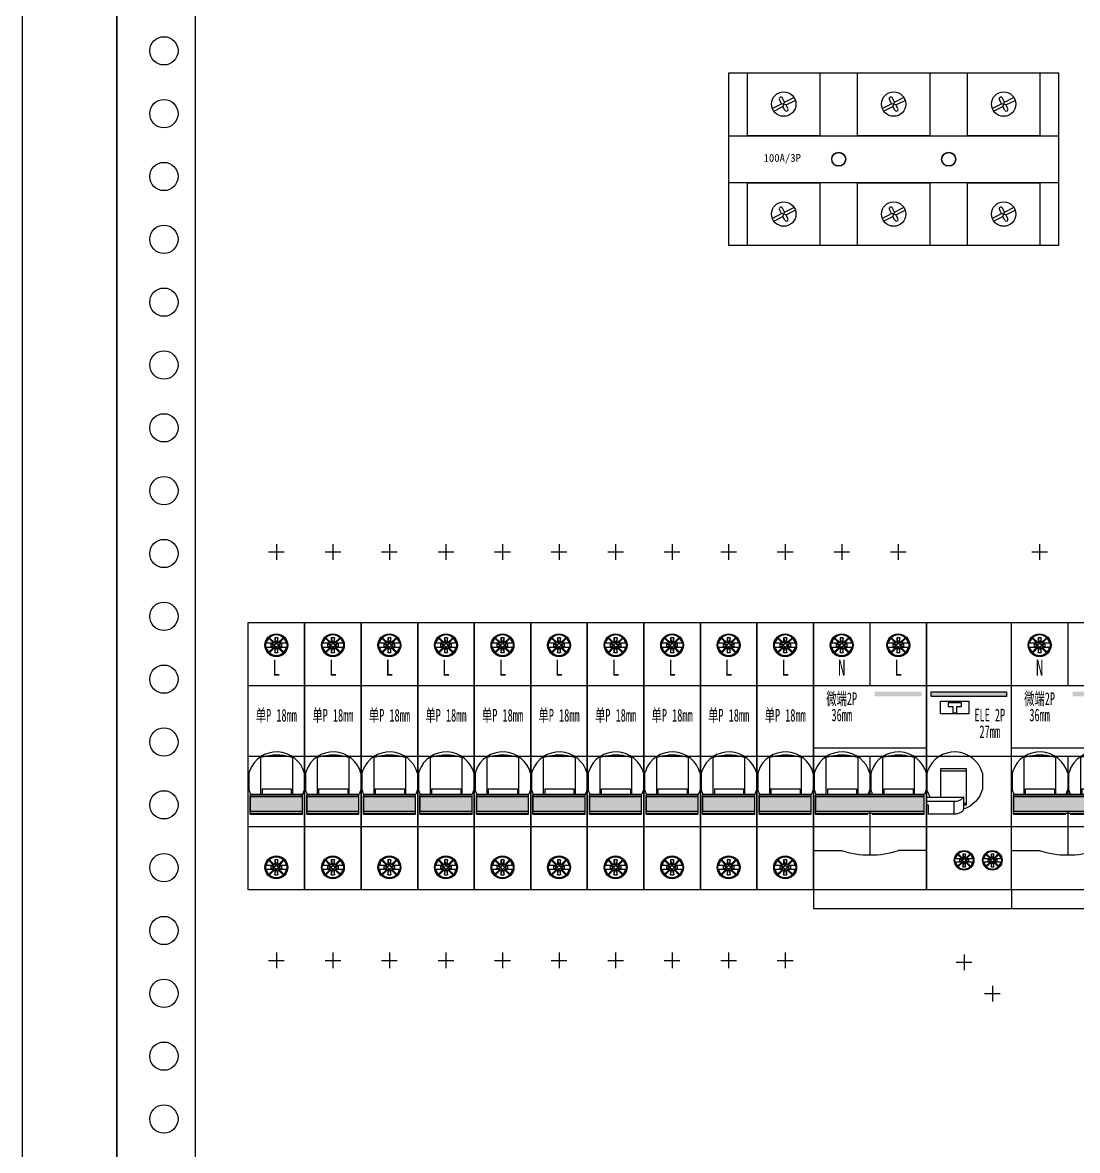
# Model space of a CAD drawing. Extents: x 1398215 to 1398815, y 398571 to 400171.
# Drawn here: x 1398215 to 1398550.8, y 399036.2 to 399395.2 of the extents above; entities that cross this region are included whole.
import ezdxf
from ezdxf.enums import TextEntityAlignment as Align

# ---------------------------------------------------------------- set-up
doc = ezdxf.new("R2010")
doc.units = 0
doc.header["$MEASUREMENT"] = 0
doc.layers.add('LY-JS-BJ', color=7, linetype='Continuous')
doc.layers.add('布置图', color=20, linetype='Continuous')
doc.styles.add('LY-SJ-元器件', font='', dxfattribs={"width": 0.6, "height": 4})
doc.styles.get('LY-SJ-元器件').set_extended_font_data('SimSun')

# ---------------------------------------------------------------- blocks, each defined once
blk = doc.blocks.new('A$Ccfe704a4')
for p, q in [((-88.04, -6.11), (-88.04, -6.07)), ((-86.75, -6.15), (-86.75, -6.07)), ((-53.04, -6.11), (-53.04, -6.07)), ((-51.75, -6.15), (-51.75, -6.07)), ((-18.04, -6.11), (-18.04, -6.07)), ((-16.75, -6.15), (-16.75, -6.07)), ((-91.17, -11.31), (-88.21, -9.81)), ((-90.7, -12.2), (-87.76, -10.71)), ((-88.21, -9.81), (-88.87, -8.52)), ((-86.79, -10.22), (-88.21, -9.81)), ((-87.24, -9.32), (-87.9, -8.03)), ((-87.76, -10.71), (-87.24, -9.32)), ((-87.16, -11.89), (-87.76, -10.71)), ((-87.24, -9.32), (-84.33, -7.85)), ((-86.79, -10.22), (-83.88, -8.75)), ((-86.19, -11.4), (-86.79, -10.22)), ((-56.17, -11.31), (-53.21, -9.81)), ((-55.7, -12.2), (-52.76, -10.71)), ((-53.21, -9.81), (-53.87, -8.52)), ((-51.79, -10.22), (-53.21, -9.81)), ((-52.24, -9.32), (-52.9, -8.03)), ((-52.76, -10.71), (-52.24, -9.32)), ((-52.16, -11.89), (-52.76, -10.71)), ((-52.24, -9.32), (-49.33, -7.85)), ((-51.79, -10.22), (-48.88, -8.75)), ((-51.19, -11.4), (-51.79, -10.22)), ((-21.17, -11.31), (-18.21, -9.81)), ((-20.7, -12.2), (-17.76, -10.71)), ((-18.21, -9.81), (-18.87, -8.52)), ((-16.79, -10.22), (-18.21, -9.81)), ((-17.24, -9.32), (-17.9, -8.03)), ((-17.76, -10.71), (-17.24, -9.32)), ((-17.16, -11.89), (-17.76, -10.71)), ((-17.24, -9.32), (-14.33, -7.85)), ((-16.79, -10.22), (-13.88, -8.75)), ((-16.19, -11.4), (-16.79, -10.22)), ((-76, -20), (-64, -20)), ((-88.04, -41.11), (-88.04, -41.07)), ((-87.24, -44.32), (-87.9, -43.03)), ((-87.24, -44.32), (-84.33, -42.85)), ((-86.75, -41.15), (-86.75, -41.07)), ((-53.04, -41.11), (-53.04, -41.07)), ((-52.24, -44.32), (-52.9, -43.03)), ((-52.24, -44.32), (-49.33, -42.85)), ((-51.75, -41.15), (-51.75, -41.07)), ((-18.04, -41.11), (-18.04, -41.07)), ((-17.24, -44.32), (-17.9, -43.03)), ((-17.24, -44.32), (-14.33, -42.85)), ((-16.75, -41.15), (-16.75, -41.07)), ((-91.17, -46.31), (-88.21, -44.81)), ((-90.7, -47.2), (-87.76, -45.71)), ((-88.21, -44.81), (-88.87, -43.52)), ((-86.79, -45.22), (-88.21, -44.81)), ((-87.76, -45.71), (-87.24, -44.32)), ((-87.16, -46.89), (-87.76, -45.71)), ((-86.79, -45.22), (-83.88, -43.75)), ((-86.19, -46.4), (-86.79, -45.22)), ((-56.17, -46.31), (-53.21, -44.81)), ((-55.7, -47.2), (-52.76, -45.71)), ((-53.21, -44.81), (-53.87, -43.52)), ((-51.79, -45.22), (-53.21, -44.81)), ((-52.76, -45.71), (-52.24, -44.32)), ((-52.16, -46.89), (-52.76, -45.71)), ((-51.79, -45.22), (-48.88, -43.75)), ((-51.19, -46.4), (-51.79, -45.22)), ((-21.17, -46.31), (-18.21, -44.81)), ((-20.7, -47.2), (-17.76, -45.71)), ((-18.21, -44.81), (-18.87, -43.52)), ((-16.79, -45.22), (-18.21, -44.81)), ((-17.76, -45.71), (-17.24, -44.32)), ((-17.16, -46.89), (-17.76, -45.71)), ((-16.79, -45.22), (-13.88, -43.75)), ((-16.19, -46.4), (-16.79, -45.22))]:
    blk.add_line(p, q)
for points in [[(-105, 0), (0, 0), (0, -55), (-105, -55)], [(-99, 0), (-76, 0), (-76, -20), (-99, -20)], [(-64, 0), (-41, 0), (-41, -20), (-64, -20)], [(-29, 0), (-6, 0), (-6, -20), (-29, -20)], [(-105, -20), (0, -20), (0, -35), (-105, -35)], [(-99, -35), (-76, -35), (-76, -55), (-99, -55)], [(-64, -35), (-41, -35), (-41, -55), (-64, -55)], [(-29, -35), (-6, -35), (-6, -55), (-29, -55)]]:
    blk.add_lwpolyline(points, close=True)
for centre, radius in [((-87.5, -9.95), 3.88), ((-52.5, -9.95), 3.88), ((-17.5, -9.95), 3.88), ((-70, -27.5), 2.15), ((-35, -27.5), 2.15), ((-87.5, -44.95), 3.88), ((-52.5, -44.95), 3.88), ((-17.5, -44.95), 3.88)]:
    blk.add_circle(centre, radius)
for centre, start, end in [((-88.38, -8.27), 26.8565, 206.8565), ((-53.38, -8.27), 26.8565, 206.8565), ((-18.38, -8.27), 26.8565, 206.8565), ((-86.67, -11.65), 206.8565, 26.8565), ((-51.67, -11.65), 206.8565, 26.8565), ((-16.67, -11.65), 206.8565, 26.8565), ((-88.38, -43.27), 26.8565, 206.8565), ((-53.38, -43.27), 26.8565, 206.8565), ((-18.38, -43.27), 26.8565, 206.8565), ((-86.67, -46.65), 206.8565, 26.8565), ((-51.67, -46.65), 206.8565, 26.8565), ((-16.67, -46.65), 206.8565, 26.8565)]:
    blk.add_arc(centre, 0.545, start, end)
at = {"insert": (-93.93, -25.82), "char_height": 2.5, "width": 3.1179, "attachment_point": 1}
blk.add_mtext('100A/3P', dxfattribs=at)
blk = doc.blocks.new('TC100A 3P')
at = {"color": 6}
for centre in [(35.36, 27.17), (70.36, 27.17)]:
    blk.add_circle(centre, 2.25, dxfattribs=at)
at = {"color": 0}
blk.add_blockref('A$Ccfe704a4', (105.36, 54.67), dxfattribs=at)
blk = doc.blocks.new('微端2P+ELE-63mm-2022.1')
h = blk.add_hatch(color=3)
h.dxf.hatch_style = 1
h.paths.add_polyline_path([(34.5, 19), (34.5, 20.5), (19.5, 20.5), (19.5, 19)])
h = blk.add_hatch(color=3)
h.dxf.hatch_style = 1
h.paths.add_polyline_path([(61.5, 19), (61.5, 20.5), (37.5, 20.5), (37.5, 19)])
h = blk.add_hatch(color=0)
h.dxf.hatch_style = 1
h.paths.add_polyline_path([(0.7, -12.97), (0.7, -17.47), (35.3, -17.47), (35.3, -12.97)])
at = {"color": 1}
for p, q in [((6.5, 65), (11.5, 65)), ((9, 67.5), (9, 62.5)), ((24.5, 65), (29.5, 65)), ((27, 67.5), (27, 62.5)), ((0, 0), (63, 0))]:
    blk.add_line(p, q, dxfattribs=at)
at = {"color": 0}
for p, q in [((0, 42.5), (36, 42.5)), ((0, -42.5), (0, 42.5)), ((18, 42.5), (18, 22.5)), ((36, 42.5), (36, -42.5)), ((63, -42.5), (63, 42.5)), ((0, 22.5), (36, 22.5)), ((36, 2.5), (0, 2.5)), ((18, 0), (18, -12.22)), ((18, -17.47), (18, -31.46)), ((48.65, -15.61), (47.85, -15.61)), ((36, -22.5), (0, -22.5)), ((0, -42.5), (0, -48.5)), ((36, -42.5), (0, -42.5)), ((63, -42.5), (63, -48.5)), ((0, -48.5), (63, -48.5))]:
    blk.add_line(p, q, dxfattribs=at)
at = {"color": 0, "linetype": 'Continuous', "lineweight": 25}
for p, q in [((7.95, 35.91), (5.59, 35.91)), ((6.7, 37.82), (6.49, 37.61)), ((6.49, 37.61), (6.6, 37.5)), ((6.6, 37.5), (8.15, 35.95)), ((6.81, 37.71), (6.7, 37.82)), ((8.39, 36.13), (6.81, 37.71)), ((7.25, 35.91), (8, 35.46)), ((7.25, 35.91), (7.25, 34.71)), ((9.5, 37.66), (8.5, 37.66)), ((8.5, 37.66), (8.5, 36.46)), ((8.5, 37.66), (8.85, 36.31)), ((8.5, 36.46), (8.85, 35.96)), ((9.15, 36.31), (8.85, 36.31)), ((8.85, 36.31), (8.85, 35.96)), ((9.5, 37.66), (9.15, 36.31)), ((9.5, 36.46), (9.15, 35.96)), ((9.15, 35.96), (9.15, 36.31)), ((9.5, 36.46), (9.5, 37.66)), ((11.19, 37.71), (9.61, 36.13)), ((9.85, 35.95), (11.4, 37.5)), ((10.75, 35.91), (10, 35.46)), ((12.42, 35.91), (10.05, 35.91)), ((10.75, 34.71), (10.75, 35.91)), ((11.3, 37.82), (11.19, 37.71)), ((11.51, 37.61), (11.3, 37.82)), ((11.4, 37.5), (11.51, 37.61)), ((25.95, 35.91), (23.59, 35.91)), ((24.7, 37.82), (24.49, 37.61)), ((24.49, 37.61), (24.6, 37.5)), ((24.6, 37.5), (26.15, 35.95)), ((24.81, 37.71), (24.7, 37.82)), ((26.39, 36.13), (24.81, 37.71)), ((25.25, 35.91), (25.25, 34.71)), ((25.25, 35.91), (26, 35.46)), ((26.5, 37.66), (26.5, 36.46)), ((26.5, 37.66), (26.85, 36.31)), ((27.5, 37.66), (26.5, 37.66)), ((26.5, 36.46), (26.85, 35.96)), ((26.85, 36.31), (26.85, 35.96)), ((27.15, 36.31), (26.85, 36.31)), ((27.5, 37.66), (27.15, 36.31)), ((27.5, 36.46), (27.15, 35.96)), ((27.15, 35.96), (27.15, 36.31)), ((27.5, 36.46), (27.5, 37.66)), ((29.19, 37.71), (27.61, 36.13)), ((27.85, 35.95), (29.4, 37.5)), ((28.75, 35.91), (28, 35.46)), ((30.42, 35.91), (28.05, 35.91)), ((28.75, 34.71), (28.75, 35.91)), ((29.3, 37.82), (29.19, 37.71)), ((29.51, 37.61), (29.3, 37.82)), ((29.4, 37.5), (29.51, 37.61)), ((5.58, 34.71), (7.95, 34.71)), ((6.6, 33.12), (6.49, 33.01)), ((6.49, 33.01), (6.7, 32.8)), ((8.15, 34.67), (6.6, 33.12)), ((6.7, 32.8), (6.81, 32.91)), ((6.81, 32.91), (8.39, 34.49)), ((7.25, 34.71), (8, 35.16)), ((8, 35.46), (8, 35.16)), ((8.25, 35.46), (8, 35.46)), ((8, 35.16), (8.25, 35.16)), ((8.5, 34.16), (8.85, 34.65)), ((8.5, 32.96), (8.85, 34.31)), ((8.5, 34.16), (8.5, 32.96)), ((8.5, 32.96), (9.5, 32.96)), ((8.85, 34.65), (8.85, 34.31)), ((8.85, 34.31), (9.15, 34.31)), ((9.15, 34.31), (9.15, 34.66)), ((9.5, 34.16), (9.15, 34.66)), ((9.15, 34.31), (9.5, 32.96)), ((9.5, 32.96), (9.5, 34.16)), ((9.61, 34.49), (11.19, 32.91)), ((10, 35.46), (9.75, 35.46)), ((9.75, 35.16), (10, 35.16)), ((11.4, 33.12), (9.85, 34.67)), ((10, 35.16), (10, 35.46)), ((10.75, 34.71), (10, 35.16)), ((10.05, 34.71), (12.41, 34.71)), ((11.19, 32.91), (11.3, 32.8)), ((11.3, 32.8), (11.51, 33.01)), ((11.51, 33.01), (11.4, 33.12)), ((23.58, 34.71), (25.95, 34.71)), ((24.6, 33.12), (24.49, 33.01)), ((24.49, 33.01), (24.7, 32.8)), ((26.15, 34.67), (24.6, 33.12)), ((24.7, 32.8), (24.81, 32.91)), ((24.81, 32.91), (26.39, 34.49)), ((25.25, 34.71), (26, 35.16)), ((26.25, 35.46), (26, 35.46)), ((26, 35.46), (26, 35.16)), ((26, 35.16), (26.25, 35.16)), ((26.5, 34.16), (26.85, 34.65)), ((26.5, 32.96), (26.85, 34.31)), ((26.5, 34.16), (26.5, 32.96)), ((26.5, 32.96), (27.5, 32.96)), ((26.85, 34.65), (26.85, 34.31)), ((26.85, 34.31), (27.15, 34.31)), ((27.5, 34.16), (27.15, 34.66)), ((27.15, 34.31), (27.15, 34.66)), ((27.15, 34.31), (27.5, 32.96)), ((27.5, 32.96), (27.5, 34.16)), ((27.61, 34.49), (29.19, 32.91)), ((28, 35.46), (27.75, 35.46)), ((27.75, 35.16), (28, 35.16)), ((29.4, 33.12), (27.85, 34.67)), ((28, 35.16), (28, 35.46)), ((28.75, 34.71), (28, 35.16)), ((28.05, 34.71), (30.41, 34.71)), ((29.19, 32.91), (29.3, 32.8)), ((29.3, 32.8), (29.51, 33.01)), ((29.51, 33.01), (29.4, 33.12)), ((9, 31.81), (9, 32.06)), ((27, 31.81), (27, 32.06)), ((4.1, -12.22), (4.1, -0.35)), ((14.1, -0.35), (14.1, -12.22)), ((22.1, -12.22), (22.1, -0.35)), ((32.1, -0.35), (32.1, -12.22)), ((0.25, -5.47), (0.25, -10.49)), ((17.95, -5.47), (17.95, -10.49)), ((18.25, -5.47), (18.25, -10.49)), ((35.95, -5.47), (35.95, -10.49)), ((36.11, -5.47), (36.11, -10.49)), ((40.55, -13.08), (40.55, -3.94)), ((40.55, -3.94), (48.65, -3.94)), ((40.55, -4.67), (48.65, -4.67)), ((48.65, -3.94), (48.65, -15.61)), ((53.81, -5.47), (53.81, -10.49)), ((4.45, -10.38), (13.75, -10.38)), ((4.45, -10.38), (4.45, -12.22)), ((13.75, -10.38), (13.75, -12.22)), ((22.45, -10.38), (31.75, -10.38)), ((22.45, -10.38), (22.45, -12.22)), ((31.75, -10.38), (31.75, -12.22)), ((0.7, -12.22), (0.7, -12.44)), ((35.3, -12.22), (0.7, -12.22)), ((35.3, -12.44), (0.7, -12.44)), ((0.7, -18.44), (0.7, -12.44)), ((35.3, -12.97), (0.7, -12.97)), ((0.7, -12.97), (0.7, -17.47)), ((35.3, -12.44), (35.3, -12.22)), ((35.3, -18.44), (35.3, -12.44)), ((35.3, -17.47), (35.3, -12.97)), ((36, -13.09), (47.68, -13.09)), ((40.55, -13.08), (47.85, -13.08)), ((47.85, -16.51), (47.85, -13.08)), ((0.7, -17.47), (35.3, -17.47)), ((36, -14.38), (44.85, -14.38)), ((36, -15.45), (36.55, -15.45)), ((36.55, -15.61), (36, -15.61)), ((36.55, -15.45), (36.55, -18.44)), ((44.85, -18.44), (44.85, -14.38)), ((47.85, -14.99), (48.65, -14.99)), ((0.7, -18.13), (35.3, -18.13)), ((0.7, -18.44), (17.3, -18.44)), ((18.7, -18.44), (35.3, -18.44)), ((44.85, -18.44), (36.55, -18.44)), ((46, -31.01), (45.82, -31.19)), ((45.82, -31.19), (45.91, -31.29)), ((45.91, -31.29), (47.24, -32.62)), ((46.09, -31.1), (46, -31.01)), ((47.45, -32.46), (46.09, -31.1)), ((47.54, -31.15), (47.84, -32.31)), ((47.54, -31.15), (47.54, -32.18)), ((48.4, -31.15), (47.54, -31.15)), ((47.54, -32.18), (47.84, -32.61)), ((48.1, -32.31), (47.84, -32.31)), ((47.84, -32.31), (47.84, -32.61)), ((48.4, -31.15), (48.1, -32.31)), ((48.4, -32.18), (48.1, -32.61)), ((48.1, -32.61), (48.1, -32.31)), ((48.4, -32.18), (48.4, -31.15)), ((49.85, -31.1), (48.49, -32.46)), ((48.7, -32.62), (50.03, -31.29)), ((49.94, -31.01), (49.85, -31.1)), ((50.12, -31.19), (49.94, -31.01)), ((50.03, -31.29), (50.12, -31.19)), ((55, -31.01), (54.82, -31.19)), ((54.82, -31.19), (54.91, -31.29)), ((54.91, -31.29), (56.24, -32.62)), ((55.09, -31.1), (55, -31.01)), ((56.45, -32.46), (55.09, -31.1)), ((56.54, -31.15), (56.84, -32.31)), ((56.54, -31.15), (56.54, -32.18)), ((57.4, -31.15), (56.54, -31.15)), ((56.54, -32.18), (56.84, -32.61)), ((57.1, -32.31), (56.84, -32.31)), ((56.84, -32.31), (56.84, -32.61)), ((57.4, -31.15), (57.1, -32.31)), ((57.4, -32.18), (57.1, -32.61)), ((57.1, -32.61), (57.1, -32.31)), ((57.4, -32.18), (57.4, -31.15)), ((58.85, -31.1), (57.49, -32.46)), ((57.7, -32.62), (59.03, -31.29)), ((58.94, -31.01), (58.85, -31.1)), ((59.12, -31.19), (58.94, -31.01)), ((59.03, -31.29), (59.12, -31.19)), ((47.07, -32.65), (45.04, -32.65)), ((45.04, -33.68), (47.07, -33.68)), ((45.91, -35.04), (45.82, -35.14)), ((45.82, -35.14), (46, -35.32)), ((47.24, -33.71), (45.91, -35.04)), ((46, -35.32), (46.09, -35.23)), ((46.09, -35.23), (47.45, -33.87)), ((46.47, -32.65), (46.47, -33.68)), ((46.47, -32.65), (47.11, -33.04)), ((46.47, -33.68), (47.11, -33.29)), ((47.11, -33.04), (47.11, -33.29)), ((47.33, -33.04), (47.11, -33.04)), ((47.11, -33.29), (47.33, -33.29)), ((47.54, -34.15), (47.84, -33.73)), ((47.54, -35.18), (47.84, -34.02)), ((47.54, -34.15), (47.54, -35.18)), ((47.54, -35.18), (48.4, -35.18)), ((47.84, -33.73), (47.84, -34.02)), ((47.84, -34.02), (48.1, -34.02)), ((48.1, -34.02), (48.1, -33.72)), ((48.4, -34.15), (48.1, -33.72)), ((48.1, -34.02), (48.4, -35.18)), ((48.4, -35.18), (48.4, -34.15)), ((48.49, -33.87), (49.85, -35.23)), ((48.83, -33.04), (48.61, -33.04)), ((48.61, -33.29), (48.83, -33.29)), ((50.03, -35.04), (48.7, -33.71)), ((49.47, -32.65), (48.83, -33.04)), ((48.83, -33.29), (48.83, -33.04)), ((49.47, -33.68), (48.83, -33.29)), ((50.9, -32.65), (48.87, -32.65)), ((48.87, -33.68), (50.89, -33.68)), ((49.47, -33.68), (49.47, -32.65)), ((49.85, -35.23), (49.94, -35.32)), ((49.94, -35.32), (50.12, -35.14)), ((50.12, -35.14), (50.03, -35.04)), ((56.07, -32.65), (54.04, -32.65)), ((54.04, -33.68), (56.07, -33.68)), ((54.91, -35.04), (54.82, -35.14)), ((54.82, -35.14), (55, -35.32)), ((56.24, -33.71), (54.91, -35.04)), ((55, -35.32), (55.09, -35.23)), ((55.09, -35.23), (56.45, -33.87)), ((55.47, -32.65), (55.47, -33.68)), ((55.47, -32.65), (56.11, -33.04)), ((55.47, -33.68), (56.11, -33.29)), ((56.11, -33.04), (56.11, -33.29)), ((56.33, -33.04), (56.11, -33.04)), ((56.11, -33.29), (56.33, -33.29)), ((56.54, -34.15), (56.84, -33.73)), ((56.54, -35.18), (56.84, -34.02)), ((56.54, -34.15), (56.54, -35.18)), ((56.54, -35.18), (57.4, -35.18)), ((56.84, -33.73), (56.84, -34.02)), ((56.84, -34.02), (57.1, -34.02)), ((57.1, -34.02), (57.1, -33.72)), ((57.4, -34.15), (57.1, -33.72)), ((57.1, -34.02), (57.4, -35.18)), ((57.4, -35.18), (57.4, -34.15)), ((57.49, -33.87), (58.85, -35.23)), ((57.83, -33.04), (57.61, -33.04)), ((57.61, -33.29), (57.83, -33.29)), ((59.03, -35.04), (57.7, -33.71)), ((58.47, -32.65), (57.83, -33.04)), ((57.83, -33.29), (57.83, -33.04)), ((58.47, -33.68), (57.83, -33.29)), ((59.9, -32.65), (57.87, -32.65)), ((57.87, -33.68), (59.89, -33.68)), ((58.47, -33.68), (58.47, -32.65)), ((58.85, -35.23), (58.94, -35.32)), ((58.94, -35.32), (59.12, -35.14)), ((59.12, -35.14), (59.03, -35.04)), ((47.97, -36.17), (47.97, -35.95)), ((56.97, -36.17), (56.97, -35.95))]:
    blk.add_line(p, q, dxfattribs=at)
at = {"color": 1, "linetype": 'ByBlock'}
for p, q in [((47.97, -63.1), (47.97, -68.1)), ((45.47, -65.6), (50.47, -65.6)), ((56.97, -73.1), (56.97, -78.1)), ((54.47, -75.6), (59.47, -75.6))]:
    blk.add_line(p, q, dxfattribs=at)
at = {"color": 0}
for points in [[(63, -42.5), (36, -42.5), (36, 42.5), (63, 42.5)], [(36, 22.5), (63, 22.5)], [(42.9, 17), (42.9, 15.8), (44.4, 15.8), (44.4, 13.8), (45.6, 13.8), (45.6, 15.8), (47.1, 15.8), (47.1, 17), (42.9, 17)], [(63, -22.5), (36, -22.5)], [(0, -30.05), (8.89, -30.05)], [(36, -30.05), (27.11, -30.05)]]:
    blk.add_lwpolyline(points, dxfattribs=at)
at = {"color": 0, "linetype": 'Continuous', "lineweight": 25}
for points in [[(8.85, 35.96, -0.008657), (8.83, 35.88, -0.023793), (8.8, 35.81, -0.091571), (8.7, 35.65, -0.078411), (8.54, 35.53, -0.073505), (8.41, 35.48, -0.017685), (8.36, 35.47, -0.010456), (8.3, 35.46, -0.005778), (8.25, 35.46)], [(9.75, 35.46, -0.008656), (9.67, 35.47, -0.023792), (9.59, 35.48, -0.085963), (9.43, 35.54, -0.089526), (9.26, 35.69, -0.067272), (9.2, 35.81, -0.017683), (9.18, 35.86, -0.010455), (9.16, 35.91, -0.005777), (9.15, 35.96)], [(26.85, 35.96, -0.008657), (26.83, 35.88, -0.023793), (26.8, 35.81, -0.091571), (26.7, 35.65, -0.078411), (26.54, 35.53, -0.073505), (26.41, 35.48, -0.017685), (26.36, 35.47, -0.010456), (26.3, 35.46, -0.005778), (26.25, 35.46)], [(27.75, 35.46, -0.008656), (27.67, 35.47, -0.023792), (27.59, 35.48, -0.085963), (27.43, 35.54, -0.089526), (27.26, 35.69, -0.067272), (27.2, 35.81, -0.017683), (27.18, 35.86, -0.010455), (27.16, 35.91, -0.005777), (27.15, 35.96)], [(8.25, 35.16, -0.00869), (8.33, 35.15, -0.023887), (8.41, 35.14, -0.086312), (8.57, 35.07, -0.089889), (8.74, 34.92, -0.067544), (8.8, 34.81, -0.017754), (8.82, 34.76, -0.010496), (8.84, 34.71, -0.005799), (8.85, 34.65)], [(9.15, 34.66, -0.008657), (9.17, 34.74, -0.023793), (9.2, 34.81, -0.091571), (9.3, 34.96, -0.078412), (9.46, 35.09, -0.073501), (9.59, 35.14, -0.017684), (9.64, 35.15, -0.010456), (9.7, 35.15, -0.005777), (9.75, 35.16)], [(26.25, 35.16, -0.00869), (26.33, 35.15, -0.023887), (26.41, 35.14, -0.086312), (26.57, 35.07, -0.089889), (26.74, 34.92, -0.067544), (26.8, 34.81, -0.017754), (26.82, 34.76, -0.010496), (26.84, 34.71, -0.005799), (26.85, 34.65)], [(27.15, 34.66, -0.008657), (27.17, 34.74, -0.023793), (27.2, 34.81, -0.091571), (27.3, 34.96, -0.078412), (27.46, 35.09, -0.073501), (27.59, 35.14, -0.017684), (27.64, 35.15, -0.010456), (27.7, 35.15, -0.005777), (27.75, 35.16)], [(17.95, -5.47, 0.325898), (9.48, 1.36, 0.327549), (0.48, -4.75, 0.019903), (0.25, -5.47)], [(4.1, -0.35, -0.057791), (7.63, 0.35, -0.021426), (9.1, 0.42)], [(9.1, 0.42, -0.062866), (13.22, -0.09, -0.011925), (13.81, -0.26, -0.00278), (14.1, -0.35)], [(35.95, -5.47, 0.325898), (27.48, 1.36, 0.327549), (18.48, -4.75, 0.019903), (18.25, -5.47)], [(22.1, -0.35, -0.057791), (25.63, 0.35, -0.021426), (27.1, 0.42)], [(27.1, 0.42, -0.062866), (31.22, -0.09, -0.011925), (31.81, -0.26, -0.00278), (32.1, -0.35)], [(53.81, -5.47, 0.325898), (45.34, 1.36, 0.327549), (36.34, -4.75, 0.019903), (36.11, -5.47)], [(0.95, -12.22, -0.004985), (0.8, -11.97, -0.030991), (0.56, -11.44, -0.01067), (0.46, -11.16, -0.005787), (0.39, -10.94, -0.003458), (0.32, -10.72, -0.001919), (0.25, -10.49)], [(17.95, -10.49, -0.002854), (17.85, -10.83, -0.004585), (17.78, -11.05, -0.019111), (17.6, -11.55, -0.037551), (17.32, -12.12, -0.002555), (17.26, -12.22)], [(18.95, -12.22, -0.004985), (18.8, -11.97, -0.030991), (18.56, -11.44, -0.01067), (18.46, -11.16, -0.005787), (18.39, -10.94, -0.003458), (18.32, -10.72, -0.001919), (18.25, -10.49)], [(35.95, -10.49, -0.002854), (35.85, -10.83, -0.004585), (35.78, -11.05, -0.019111), (35.6, -11.55, -0.037551), (35.32, -12.12, -0.002555), (35.26, -12.22)], [(37.19, -13.09, -0.001795), (36.72, -12.11, -0.00414), (36.48, -11.57, -0.009598), (36.28, -11.1, -0.013431), (36.18, -10.85, -0.015877), (36.14, -10.72, -0.023788), (36.12, -10.63, -0.050604), (36.11, -10.53, -0.012356), (36.11, -10.49)], [(53.81, -10.49, -0.25096), (47.8, -16.87)], [(44.85, -14.38, 0.009763), (45.08, -14.37, 0.05752), (46.08, -14.21, 0.073734), (46.98, -13.81, 0.073656), (47.49, -13.36, 0.028209), (47.59, -13.23, 0.012152), (47.68, -13.09)], [(47.85, -13.22, 0.010405), (47.85, -13.21, 0.052357), (47.85, -13.2, 0.052352), (47.84, -13.19, 0.046202), (47.83, -13.17, 0.029578), (47.82, -13.16, 0.02368), (47.8, -13.15, 0.017967), (47.78, -13.14, 0.014665), (47.76, -13.13, 0.011695), (47.74, -13.12, 0.016038), (47.7, -13.1, 0.002868), (47.68, -13.09)], [(47.85, -16.51, -0.010744), (47.85, -16.6, -0.101991), (47.7, -17.11, -0.08255), (47.35, -17.58, -0.05423), (46.92, -17.91, -0.059873), (46.2, -18.23, -0.070818), (45, -18.44, -0.004299), (44.85, -18.44)], [(47.84, -32.61, -0.008657), (47.82, -32.67, -0.023793), (47.8, -32.74, -0.091571), (47.71, -32.87, -0.078411), (47.58, -32.98, -0.073505), (47.46, -33.02, -0.017685), (47.42, -33.03, -0.010456), (47.37, -33.03, -0.005778), (47.33, -33.04)], [(47.33, -33.29, -0.00869), (47.39, -33.3, -0.023887), (47.46, -33.31, -0.086312), (47.6, -33.37, -0.089889), (47.74, -33.5, -0.067544), (47.8, -33.6, -0.017754), (47.81, -33.64, -0.010496), (47.83, -33.68, -0.005799), (47.84, -33.73)], [(48.61, -33.04, -0.008656), (48.54, -33.03, -0.023792), (48.48, -33.02, -0.085963), (48.34, -32.96, -0.089526), (48.2, -32.83, -0.067272), (48.14, -32.74, -0.017683), (48.12, -32.69, -0.010455), (48.11, -32.65, -0.005777), (48.1, -32.61)], [(48.1, -33.72, -0.008657), (48.12, -33.66, -0.023793), (48.14, -33.59, -0.091571), (48.23, -33.46, -0.078412), (48.36, -33.35, -0.073501), (48.48, -33.31, -0.017684), (48.52, -33.3, -0.010456), (48.57, -33.3, -0.005777), (48.61, -33.29)], [(56.84, -32.61, -0.008657), (56.82, -32.67, -0.023793), (56.8, -32.74, -0.091571), (56.71, -32.87, -0.078411), (56.58, -32.98, -0.073505), (56.46, -33.02, -0.017685), (56.42, -33.03, -0.010456), (56.37, -33.03, -0.005778), (56.33, -33.04)], [(56.33, -33.29, -0.00869), (56.39, -33.3, -0.023887), (56.46, -33.31, -0.086312), (56.6, -33.37, -0.089889), (56.74, -33.5, -0.067544), (56.8, -33.6, -0.017754), (56.81, -33.64, -0.010496), (56.83, -33.68, -0.005799), (56.84, -33.73)], [(57.61, -33.04, -0.008656), (57.54, -33.03, -0.023792), (57.48, -33.02, -0.085963), (57.34, -32.96, -0.089526), (57.2, -32.83, -0.067272), (57.14, -32.74, -0.017683), (57.12, -32.69, -0.010455), (57.11, -32.65, -0.005777), (57.1, -32.61)], [(57.1, -33.72, -0.008657), (57.12, -33.66, -0.023793), (57.14, -33.59, -0.091571), (57.23, -33.46, -0.078412), (57.36, -33.35, -0.073501), (57.48, -33.31, -0.017684), (57.52, -33.3, -0.010456), (57.57, -33.3, -0.005777), (57.61, -33.29)]]:
    blk.add_lwpolyline(points, format="xyb", dxfattribs=at)
at = {"color": 3}
blk.add_lwpolyline([(37.5, 20.5), (61.5, 20.5), (61.5, 19), (37.5, 19)], close=True, dxfattribs=at)
at = {"color": 0}
blk.add_lwpolyline([(40.5, 17.5), (49.5, 17.5), (49.5, 13.5), (40.5, 13.5)], close=True, dxfattribs=at)
for centre, radius in [((9, 35.31), 3.64), ((9, 35.31), 3.39), ((27, 35.31), 3.64), ((27, 35.31), 3.39), ((47.97, -33.16), 3.12), ((47.97, -33.16), 2.91), ((56.97, -33.16), 3.12), ((56.97, -33.16), 2.91)]:
    blk.add_circle(centre, radius, dxfattribs=at)
at = {"color": 0, "linetype": 'Continuous', "lineweight": 25}
for centre, radius in [((9, 35.31), 3.5), ((27, 35.31), 3.5), ((47.97, -33.16), 3), ((56.97, -33.16), 3)]:
    blk.add_circle(centre, radius, dxfattribs=at)
for centre, radius, start, end in [((9, 35.31), 3.25, 137.6454, 169.3613), ((9, 35.31), 3.25, 47.6454, 132.3546), ((7.95, 36.46), 0.552, 270, 360), ((10.05, 36.46), 0.552, 180, 270), ((9, 35.31), 3.25, 10.6387, 42.3546), ((27, 35.31), 3.25, 137.6454, 169.3613), ((27, 35.31), 3.25, 47.6454, 132.3546), ((25.95, 36.46), 0.552, 270, 360), ((28.05, 36.46), 0.552, 180, 270), ((27, 35.31), 3.25, 10.6387, 42.3546), ((9, 35.31), 3.25, 190.6387, 222.3546), ((9, 35.31), 3.25, 227.6454, 312.3546), ((7.95, 34.16), 0.552, 0, 90), ((10.05, 34.16), 0.552, 90, 180), ((9, 35.31), 3.25, 317.6454, 349.3613), ((27, 35.31), 3.25, 190.6387, 222.3546), ((27, 35.31), 3.25, 227.6454, 312.3546), ((25.95, 34.16), 0.552, 0, 90), ((28.05, 34.16), 0.552, 90, 180), ((27, 35.31), 3.25, 317.6454, 349.3613), ((47.97, -33.16), 2.79, 137.6454, 169.3613), ((47.97, -33.16), 2.79, 47.6454, 132.3546), ((47.07, -32.18), 0.474, 270, 360), ((48.87, -32.18), 0.474, 180, 270), ((47.97, -33.16), 2.79, 10.6387, 42.3546), ((56.97, -33.16), 2.79, 137.6454, 169.3613), ((56.97, -33.16), 2.79, 47.6454, 132.3546), ((56.07, -32.18), 0.474, 270, 360), ((57.87, -32.18), 0.474, 180, 270), ((56.97, -33.16), 2.79, 10.6387, 42.3546), ((47.97, -33.16), 2.79, 190.6387, 222.3546), ((47.97, -33.16), 2.79, 227.6454, 312.3546), ((47.07, -34.15), 0.474, 0, 90), ((48.87, -34.15), 0.474, 90, 180), ((47.97, -33.16), 2.79, 317.6454, 349.3613), ((56.97, -33.16), 2.79, 190.6387, 222.3546), ((56.97, -33.16), 2.79, 227.6454, 312.3546), ((56.07, -34.15), 0.474, 0, 90), ((57.87, -34.15), 0.474, 90, 180), ((56.97, -33.16), 2.79, 317.6454, 349.3613)]:
    blk.add_arc(centre, radius, start, end, dxfattribs=at)
at = {"color": 0}
blk.add_arc((18, -1.43), 30.03, 252.3363, 287.6637, dxfattribs=at)
at = {"color": 0, "style": 'LY-SJ-元器件', "width": 0.7}
for s, p in [('N', (9, 28.16)), ('L', (27, 28.16))]:
    blk.add_text(s, height=5, dxfattribs=at).set_placement(p, align=Align.MIDDLE)
at = {"color": 1, "style": 'LY-SJ-元器件', "width": 0.6}
for s, p in [('微端2P', (9, 18.37)), ('36mm', (9, 13.08))]:
    blk.add_text(s, height=4, dxfattribs=at).set_placement(p, align=Align.MIDDLE)
at = {"color": 4, "style": 'LY-SJ-元器件', "width": 0.6}
for s, p in [('ELE 2P', (56.13, 13.08)), ('27mm', (56.13, 7.82))]:
    blk.add_text(s, height=4, dxfattribs=at).set_placement(p, align=Align.MIDDLE)
blk = doc.blocks.new('微端1P-18mm-2022.1')
h = blk.add_hatch(color=0)
h.dxf.hatch_style = 1
h.paths.add_polyline_path([(17.3, -17.47), (17.3, -12.97), (0.7, -12.97), (0.7, -17.47)])
at = {"color": 1}
for p, q in [((6.5, 65), (11.5, 65)), ((9, 67.5), (9, 62.5)), ((0, 0), (18, 0)), ((9, -62.5), (9, -67.5)), ((6.5, -65), (11.5, -65))]:
    blk.add_line(p, q, dxfattribs=at)
at = {"color": 0}
for p, q in [((0, -42.5), (0, 42.5)), ((0, 42.5), (18, 42.5)), ((18, 42.5), (18, -42.5)), ((0, 22.5), (18, 22.5)), ((18, -22.5), (0, -22.5)), ((18, -42.5), (0, -42.5))]:
    blk.add_line(p, q, dxfattribs=at)
at = {"color": 0, "linetype": 'Continuous', "lineweight": 25}
for p, q in [((7.95, 35.91), (5.59, 35.91)), ((6.7, 37.82), (6.49, 37.61)), ((6.49, 37.61), (6.6, 37.5)), ((6.6, 37.5), (8.15, 35.95)), ((6.81, 37.71), (6.7, 37.82)), ((8.39, 36.13), (6.81, 37.71)), ((7.25, 35.91), (7.25, 34.71)), ((7.25, 35.91), (8, 35.46)), ((8.5, 37.66), (8.85, 36.31)), ((8.5, 37.66), (8.5, 36.46)), ((9.5, 37.66), (8.5, 37.66)), ((8.5, 36.46), (8.85, 35.96)), ((9.15, 36.31), (8.85, 36.31)), ((8.85, 36.31), (8.85, 35.96)), ((9.5, 37.66), (9.15, 36.31)), ((9.5, 36.46), (9.15, 35.96)), ((9.15, 35.96), (9.15, 36.31)), ((9.5, 36.46), (9.5, 37.66)), ((11.19, 37.71), (9.61, 36.13)), ((9.85, 35.95), (11.4, 37.5)), ((10.75, 35.91), (10, 35.46)), ((12.42, 35.91), (10.05, 35.91)), ((10.75, 34.71), (10.75, 35.91)), ((11.3, 37.82), (11.19, 37.71)), ((11.51, 37.61), (11.3, 37.82)), ((11.4, 37.5), (11.51, 37.61)), ((5.58, 34.71), (7.95, 34.71)), ((6.6, 33.12), (6.49, 33.01)), ((6.49, 33.01), (6.7, 32.8)), ((8.15, 34.67), (6.6, 33.12)), ((6.7, 32.8), (6.81, 32.91)), ((6.81, 32.91), (8.39, 34.49)), ((7.25, 34.71), (8, 35.16)), ((8, 35.46), (8, 35.16)), ((8.25, 35.46), (8, 35.46)), ((8, 35.16), (8.25, 35.16)), ((8.5, 34.16), (8.85, 34.65)), ((8.5, 32.96), (8.85, 34.31)), ((8.5, 34.16), (8.5, 32.96)), ((8.5, 32.96), (9.5, 32.96)), ((8.85, 34.65), (8.85, 34.31)), ((8.85, 34.31), (9.15, 34.31)), ((9.15, 34.31), (9.15, 34.66)), ((9.5, 34.16), (9.15, 34.66)), ((9.15, 34.31), (9.5, 32.96)), ((9.5, 32.96), (9.5, 34.16)), ((9.61, 34.49), (11.19, 32.91)), ((10, 35.46), (9.75, 35.46)), ((9.75, 35.16), (10, 35.16)), ((11.4, 33.12), (9.85, 34.67)), ((10, 35.16), (10, 35.46)), ((10.75, 34.71), (10, 35.16)), ((10.05, 34.71), (12.41, 34.71)), ((11.19, 32.91), (11.3, 32.8)), ((11.3, 32.8), (11.51, 33.01)), ((11.51, 33.01), (11.4, 33.12)), ((9, 31.81), (9, 32.06)), ((4.1, -12.22), (4.1, -0.35)), ((14.1, -0.35), (14.1, -12.22)), ((0.25, -5.47), (0.25, -10.49)), ((17.95, -5.47), (17.95, -10.49)), ((4.45, -10.38), (13.75, -10.38)), ((4.45, -10.38), (4.45, -12.22)), ((13.75, -10.38), (13.75, -12.22)), ((0.7, -12.22), (0.7, -12.44)), ((17.3, -12.22), (0.7, -12.22)), ((17.3, -12.44), (0.7, -12.44)), ((0.7, -18.44), (0.7, -12.44)), ((17.3, -12.97), (0.7, -12.97)), ((0.7, -12.97), (0.7, -17.47)), ((17.3, -12.44), (17.3, -12.22)), ((17.3, -18.44), (17.3, -12.44)), ((17.3, -17.47), (17.3, -12.97)), ((0.7, -17.47), (17.3, -17.47)), ((0.7, -18.13), (17.3, -18.13)), ((0.7, -18.44), (17.3, -18.44)), ((7.95, -34.8), (5.59, -34.8)), ((6.7, -32.89), (6.49, -33.1)), ((6.49, -33.1), (6.6, -33.21)), ((6.6, -33.21), (8.15, -34.76)), ((6.81, -33), (6.7, -32.89)), ((8.39, -34.58), (6.81, -33)), ((7.25, -34.8), (7.25, -36)), ((7.25, -34.8), (8, -35.25)), ((7.25, -36), (8, -35.55)), ((8, -35.25), (8, -35.55)), ((8.25, -35.25), (8, -35.25)), ((8, -35.55), (8.25, -35.55)), ((8.5, -33.05), (8.85, -34.4)), ((8.5, -33.05), (8.5, -34.25)), ((9.5, -33.05), (8.5, -33.05)), ((8.5, -34.25), (8.85, -34.75)), ((9.15, -34.4), (8.85, -34.4)), ((8.85, -34.4), (8.85, -34.75)), ((9.5, -33.05), (9.15, -34.4)), ((9.5, -34.25), (9.15, -34.75)), ((9.15, -34.75), (9.15, -34.4)), ((9.5, -34.25), (9.5, -33.05)), ((11.19, -33), (9.61, -34.58)), ((10, -35.25), (9.75, -35.25)), ((9.75, -35.55), (10, -35.55)), ((9.85, -34.76), (11.4, -33.21)), ((10.75, -34.8), (10, -35.25)), ((10, -35.55), (10, -35.25)), ((10.75, -36), (10, -35.55)), ((12.42, -34.8), (10.05, -34.8)), ((10.75, -36), (10.75, -34.8)), ((11.3, -32.89), (11.19, -33)), ((11.51, -33.1), (11.3, -32.89)), ((11.4, -33.21), (11.51, -33.1)), ((5.58, -36), (7.95, -36)), ((6.6, -37.59), (6.49, -37.7)), ((6.49, -37.7), (6.7, -37.91)), ((8.15, -36.04), (6.6, -37.59)), ((6.7, -37.91), (6.81, -37.8)), ((6.81, -37.8), (8.39, -36.22)), ((8.5, -36.55), (8.85, -36.05)), ((8.5, -37.75), (8.85, -36.4)), ((8.5, -36.55), (8.5, -37.75)), ((8.5, -37.75), (9.5, -37.75)), ((8.85, -36.05), (8.85, -36.4)), ((8.85, -36.4), (9.15, -36.4)), ((9, -38.9), (9, -38.65)), ((9.15, -36.4), (9.15, -36.05)), ((9.5, -36.55), (9.15, -36.05)), ((9.15, -36.4), (9.5, -37.75)), ((9.5, -37.75), (9.5, -36.55)), ((9.61, -36.22), (11.19, -37.8)), ((11.4, -37.59), (9.85, -36.04)), ((10.05, -36), (12.41, -36)), ((11.19, -37.8), (11.3, -37.91)), ((11.3, -37.91), (11.51, -37.7)), ((11.51, -37.7), (11.4, -37.59))]:
    blk.add_line(p, q, dxfattribs=at)
for points in [[(8.85, 35.96, -0.008657), (8.83, 35.88, -0.023793), (8.8, 35.81, -0.091571), (8.7, 35.65, -0.078411), (8.54, 35.53, -0.073505), (8.41, 35.48, -0.017685), (8.36, 35.47, -0.010456), (8.3, 35.46, -0.005778), (8.25, 35.46)], [(9.75, 35.46, -0.008656), (9.67, 35.47, -0.023792), (9.59, 35.48, -0.085963), (9.43, 35.54, -0.089526), (9.26, 35.69, -0.067272), (9.2, 35.81, -0.017683), (9.18, 35.86, -0.010455), (9.16, 35.91, -0.005777), (9.15, 35.96)], [(8.25, 35.16, -0.00869), (8.33, 35.15, -0.023887), (8.41, 35.14, -0.086312), (8.57, 35.07, -0.089889), (8.74, 34.92, -0.067544), (8.8, 34.81, -0.017754), (8.82, 34.76, -0.010496), (8.84, 34.71, -0.005799), (8.85, 34.65)], [(9.15, 34.66, -0.008657), (9.17, 34.74, -0.023793), (9.2, 34.81, -0.091571), (9.3, 34.96, -0.078412), (9.46, 35.09, -0.073501), (9.59, 35.14, -0.017684), (9.64, 35.15, -0.010456), (9.7, 35.15, -0.005777), (9.75, 35.16)], [(17.95, -5.47, 0.325898), (9.48, 1.36, 0.327549), (0.48, -4.75, 0.019903), (0.25, -5.47)], [(4.1, -0.35, -0.057791), (7.63, 0.35, -0.021426), (9.1, 0.42)], [(9.1, 0.42, -0.062866), (13.22, -0.09, -0.011925), (13.81, -0.26, -0.00278), (14.1, -0.35)], [(0.95, -12.22, -0.004985), (0.8, -11.97, -0.030991), (0.56, -11.44, -0.01067), (0.46, -11.16, -0.005787), (0.39, -10.94, -0.003458), (0.32, -10.72, -0.001919), (0.25, -10.49)], [(17.95, -10.49, -0.002854), (17.85, -10.83, -0.004585), (17.78, -11.05, -0.019111), (17.6, -11.55, -0.037551), (17.32, -12.12, -0.002555), (17.26, -12.22)], [(8.85, -34.75, -0.008657), (8.83, -34.83, -0.023793), (8.8, -34.9, -0.091571), (8.7, -35.05, -0.078411), (8.54, -35.18, -0.073505), (8.41, -35.23, -0.017685), (8.36, -35.24, -0.010456), (8.3, -35.24, -0.005778), (8.25, -35.25)], [(8.25, -35.55, -0.00869), (8.33, -35.56, -0.023887), (8.41, -35.57, -0.086312), (8.57, -35.63, -0.089889), (8.74, -35.79, -0.067544), (8.8, -35.9, -0.017754), (8.82, -35.95, -0.010496), (8.84, -36, -0.005799), (8.85, -36.05)], [(9.75, -35.25, -0.008656), (9.67, -35.24, -0.023792), (9.59, -35.23, -0.085963), (9.43, -35.16, -0.089526), (9.26, -35.01, -0.067272), (9.2, -34.9, -0.017683), (9.18, -34.85, -0.010455), (9.16, -34.8, -0.005777), (9.15, -34.75)], [(9.15, -36.05, -0.008657), (9.17, -35.97, -0.023793), (9.2, -35.9, -0.091571), (9.3, -35.74, -0.078412), (9.46, -35.62, -0.073501), (9.59, -35.57, -0.017684), (9.64, -35.56, -0.010456), (9.7, -35.55, -0.005777), (9.75, -35.55)]]:
    blk.add_lwpolyline(points, format="xyb", dxfattribs=at)
at = {"color": 0}
for centre, radius in [((9, 35.31), 3.64), ((9, 35.31), 3.39), ((9, -35.4), 3.64), ((9, -35.4), 3.39)]:
    blk.add_circle(centre, radius, dxfattribs=at)
at = {"color": 0, "linetype": 'Continuous', "lineweight": 25}
for centre in [(9, 35.31), (9, -35.4)]:
    blk.add_circle(centre, 3.5, dxfattribs=at)
for centre, radius, start, end in [((9, 35.31), 3.25, 137.6454, 169.3613), ((9, 35.31), 3.25, 47.6454, 132.3546), ((7.95, 36.46), 0.552, 270, 360), ((10.05, 36.46), 0.552, 180, 270), ((9, 35.31), 3.25, 10.6387, 42.3546), ((9, 35.31), 3.25, 190.6387, 222.3546), ((9, 35.31), 3.25, 227.6454, 312.3546), ((7.95, 34.16), 0.552, 0, 90), ((10.05, 34.16), 0.552, 90, 180), ((9, 35.31), 3.25, 317.6454, 349.3613), ((9, -35.4), 3.25, 47.6454, 132.3546), ((9, -35.4), 3.25, 137.6454, 169.3613), ((7.95, -34.25), 0.552, 270, 360), ((10.05, -34.25), 0.552, 180, 270), ((9, -35.4), 3.25, 10.6387, 42.3546), ((9, -35.4), 3.25, 190.6387, 222.3546), ((9, -35.4), 3.25, 227.6454, 312.3546), ((7.95, -36.55), 0.552, 0, 90), ((10.05, -36.55), 0.552, 90, 180), ((9, -35.4), 3.25, 317.6454, 349.3613)]:
    blk.add_arc(centre, radius, start, end, dxfattribs=at)
at = {"color": 0, "style": 'LY-SJ-元器件', "width": 0.7}
blk.add_text('L', height=5, dxfattribs=at).set_placement((9, 28.16), align=Align.MIDDLE)
at = {"color": 1, "style": 'LY-SJ-元器件', "width": 0.6}
blk.add_text('单P 18mm', height=4, dxfattribs=at).set_placement((9, 13.08), align=Align.MIDDLE)
blk = doc.blocks.new('*U17')
at = {"layer": 'LY-JS-BJ', "color": 6}
blk.add_circle((0, 0), 4.5, dxfattribs=at)
blk = doc.blocks.new('*U18')
at = {"layer": 'LY-JS-BJ', "color": 0, "linetype": 'ByBlock', "lineweight": -2, "transparency": 16777216}
for p in [(0, -660), (0, -680), (0, -700), (0, -720), (0, -740), (0, -760), (0, -780), (0, -800), (0, -820), (0, -840), (0, -860), (0, -880), (0, -900), (0, -920), (0, -940), (0, -960), (0, -980), (0, -1000)]:
    blk.add_blockref('*U17', p, dxfattribs=at)

msp = doc.modelspace()

# ---------------------------------------------------------------- linework, layer by layer
at = {"layer": 'LY-JS-BJ', "color": 6, "ltscale": 50}
msp.add_lwpolyline([(1398244.96, 400116.25), (1398244.96, 398571.25)], dxfattribs=at)
at = {"layer": 'LY-JS-BJ', "color": 6, "lineweight": -3}
msp.add_lwpolyline([(1398269.96, 400056.25), (1398269.96, 398656.25), (1398244.96, 398656.25), (1398244.96, 400056.25)], close=True, dxfattribs=at)
at = {"layer": '布置图', "ltscale": 50}
msp.add_lwpolyline([(1398214.96, 400171.25), (1398814.96, 400171.25), (1398814.96, 398571.25), (1398214.96, 398571.25)], close=True, dxfattribs=at)

# ---------------------------------------------------------------- block references
at = {"color": 6}
for name, p in [('TC100A 3P', (1398439.45, 399324.57)), ('微端1P-18mm-2022.1', (1398286.76, 399161.75)), ('微端1P-18mm-2022.1', (1398304.76, 399161.75)), ('微端1P-18mm-2022.1', (1398322.76, 399161.75)), ('微端1P-18mm-2022.1', (1398340.76, 399161.75)), ('微端1P-18mm-2022.1', (1398358.76, 399161.75)), ('微端1P-18mm-2022.1', (1398376.76, 399161.75)), ('微端1P-18mm-2022.1', (1398394.76, 399161.75)), ('微端1P-18mm-2022.1', (1398412.76, 399161.75)), ('微端1P-18mm-2022.1', (1398430.76, 399161.75)), ('微端1P-18mm-2022.1', (1398448.76, 399161.75)), ('微端2P+ELE-63mm-2022.1', (1398466.76, 399161.75)), ('微端2P+ELE-63mm-2022.1', (1398529.76, 399161.75))]:
    msp.add_blockref(name, p, dxfattribs=at)
at = {"layer": 'LY-JS-BJ', "color": 6, "lineweight": -3}
msp.add_blockref('*U18', (1398259.96, 400046.25), dxfattribs=at)

doc.saveas('drawing.dxf')
